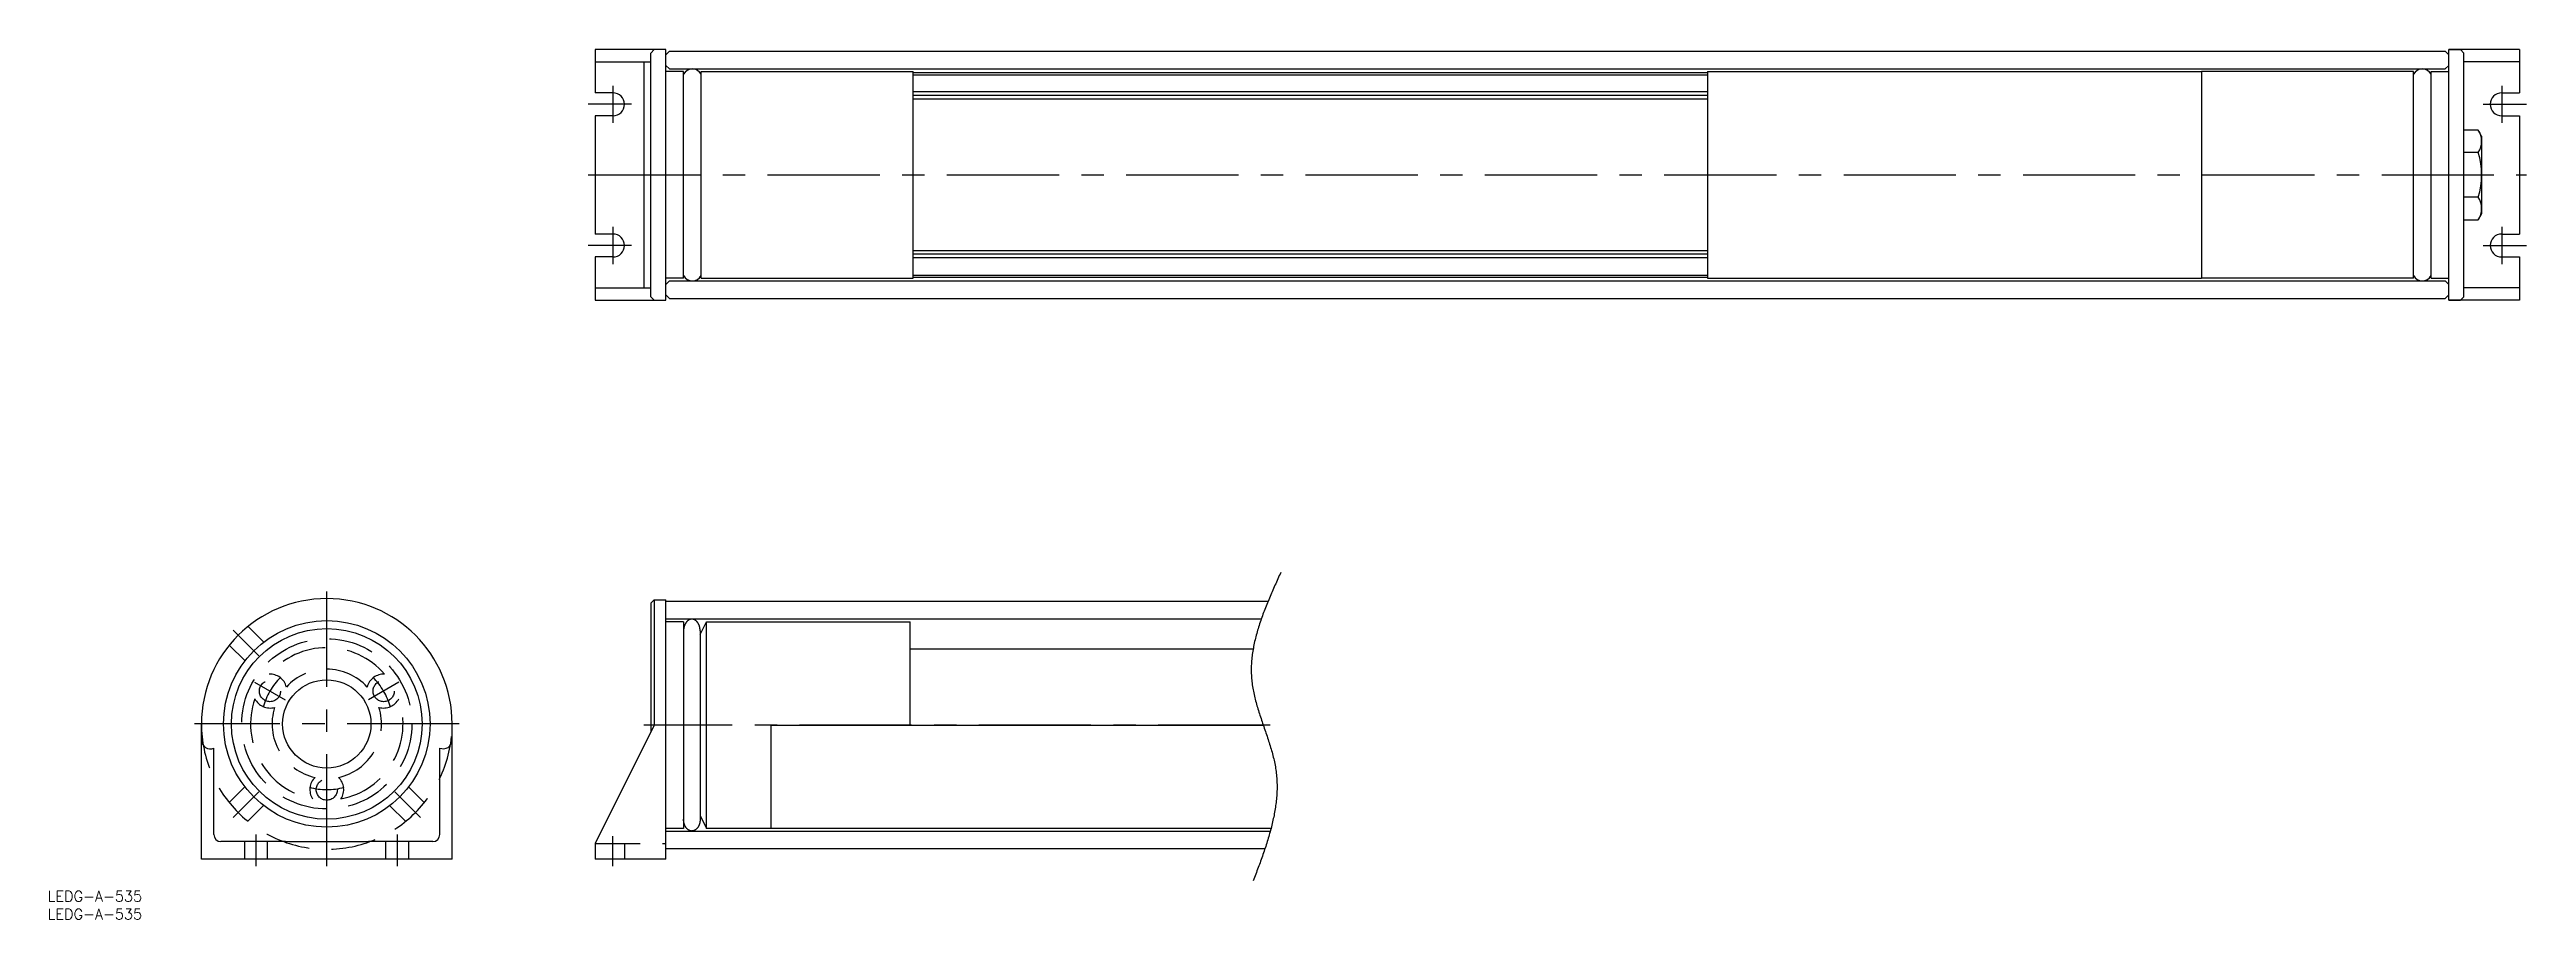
# Model space of a CAD drawing. Extents: x -470 to 232, y -211 to 36.
import ezdxf

# ---------------------------------------------------------------- set-up
doc = ezdxf.new("R2010")
doc.units = 0
doc.linetypes.add('CENTER', pattern=[50.8, 31.75, -6.35, 6.35, -6.35])
doc.linetypes.add('DASHED', pattern=[19.05, 12.7, -6.35])
doc.layers.get('0').update_dxf_attribs({"linetype": 'CONTINUOUS'})
doc.layers.add('CENTER', color=1, linetype='CENTER')
doc.styles.get("Standard").update_dxf_attribs({"font": 'txt.shx', "height": 3, "bigfont": 'bigfont.shx'})

msp = doc.modelspace()

# ---------------------------------------------------------------- linework, layer by layer
at = {"color": 7, "linetype": 'CONTINUOUS'}
for p, q in [((-295, 35.5), (-315, 35.5)), ((-315, 35.5), (-315, 23.25)), ((-298.3, 35.5), (-299.3, 34.5)), ((-295, -35.5), (-295, 35.5)), ((210, -35.5), (210, 35.5)), ((210, 35.5), (213.3, 35.5)), ((230, 35.5), (210, 35.5)), ((213.3, 35.5), (214.3, 34.5)), ((230, 35.5), (230, 23.25)), ((-315, 32), (-299.3, 32)), ((-301.3, 32), (-301.3, -32)), ((-299.3, -34.5), (-299.3, 34.5)), ((-294, 35), (-295, 34)), ((-295, 31), (-294, 30)), ((-290, 29.25), (-295, 29.25)), ((-294, 35), (209, 35)), ((-294, 30), (209, 30)), ((-290, -29.25), (-290, 29.25)), ((-285, -29.25), (-285, 29.25)), ((-285, 29.25), (-225, 29.25)), ((-225, -29.25), (-225, 29.25)), ((-225, 28.97), (0, 28.97)), ((-225, 28.37), (0, 28.37)), ((0, 29.25), (140, 29.25)), ((0, 29.25), (0, -29.25)), ((140, 29.25), (140, -29.25)), ((200, 29.25), (140, 29.25)), ((140, 29.25), (140, -29.25)), ((200, -29.25), (200, 29.25)), ((205, -29.25), (205, 29.25)), ((205, 29.25), (210, 29.25)), ((209, 35), (210, 34)), ((210, 31), (209, 30)), ((214.3, -34.5), (214.3, 34.5)), ((230, 32), (214.3, 32)), ((-310, 23.25), (-315, 23.25)), ((0, 23.5), (-225, 23.5)), ((0, 22.48), (-225, 22.48)), ((0, 21.48), (-225, 21.48)), ((140, 21.48), (140, -21.48)), ((225, 23.25), (230, 23.25)), ((-315, 16.75), (-315, -16.75)), ((-310, 16.75), (-315, 16.75)), ((225, 16.75), (230, 16.75)), ((230, 16.75), (230, -16.75)), ((218.32, 12.7), (214.3, 12.7)), ((219.3, 11), (218.32, 12.7)), ((219.3, 11), (219.3, -11)), ((218.32, 6.35), (214.3, 6.35)), ((218.32, -6.35), (214.3, -6.35)), ((214.3, -12.7), (218.32, -12.7)), ((219.3, -11), (218.32, -12.7)), ((-310, -16.75), (-315, -16.75)), ((225, -16.75), (230, -16.75)), ((-315, -23.25), (-315, -35.5)), ((-310, -23.25), (-315, -23.25)), ((0, -21.48), (-225, -21.48)), ((0, -22.48), (-225, -22.48)), ((0, -23.5), (-225, -23.5)), ((225, -23.25), (230, -23.25)), ((230, -23.25), (230, -35.5)), ((-315, -32), (-299.3, -32)), ((-298.3, -35.5), (-299.3, -34.5)), ((-290, -29.25), (-295, -29.25)), ((-294, -30), (-295, -31)), ((-294, -35), (-295, -34)), ((-294, -30), (209, -30)), ((-294, -35), (209, -35)), ((-285, -29.25), (-225, -29.25)), ((-225, -28.37), (0, -28.37)), ((-225, -28.97), (0, -28.97)), ((0, -29.25), (140, -29.25)), ((200, -29.25), (140, -29.25)), ((205, -29.25), (210, -29.25)), ((209, -30), (210, -31)), ((209, -35), (210, -34)), ((213.3, -35.5), (214.3, -34.5)), ((230, -32), (214.3, -32)), ((-315, -35.5), (-295, -35.5)), ((210, -35.5), (213.3, -35.5)), ((230, -35.5), (210, -35.5)), ((-298.3, -120.33), (-299.3, -121.33)), ((-299.3, -121.33), (-299.3, -157.74)), ((-298.3, -120.33), (-295, -120.33)), ((-298.3, -120.33), (-298.3, -155.83)), ((-295, -193.83), (-295, -120.33)), ((-124.47, -120.83), (-295, -120.83)), ((-126.39, -125.83), (-295, -125.83)), ((-290, -126.58), (-295, -126.58)), ((-290, -126.58), (-290, -185.08)), ((-285.3, -130.21), (-283.5, -126.58)), ((-285.3, -129.18), (-285.3, -182.48)), ((-283.5, -126.58), (-225.8, -126.58)), ((-283.5, -185.08), (-283.5, -126.58)), ((-225.8, -155.83), (-225.8, -126.58)), ((-128.67, -134.33), (-225.8, -134.33)), ((-426.56, -193.83), (-426.56, -155.5)), ((-355.56, -193.83), (-355.56, -155.5)), ((-298.3, -155.83), (-315, -189.33)), ((-265.2, -185.08), (-265.2, -155.83)), ((-265.2, -155.83), (-125.81, -155.83)), ((-423.06, -186.83), (-423.06, -162.33)), ((-359.06, -186.83), (-359.06, -162.33)), ((-285.3, -181.45), (-283.5, -185.08)), ((-402.73, -188.83), (-421.06, -188.83)), ((-414.31, -193.83), (-414.31, -188.83)), ((-407.81, -193.83), (-407.81, -188.83)), ((-402.73, -188.83), (-379.23, -188.83)), ((-361.06, -188.83), (-379.23, -188.83)), ((-374.31, -193.83), (-374.31, -188.83)), ((-367.81, -193.83), (-367.81, -188.83)), ((-315, -189.33), (-315, -193.83)), ((-290, -185.08), (-295, -185.08)), ((-295, -185.83), (-123.81, -185.83)), ((-123.61, -185.08), (-283.5, -185.08)), ((-355.56, -193.83), (-426.56, -193.83)), ((-295, -193.83), (-315, -193.83)), ((-295, -190.83), (-125.33, -190.83))]:
    msp.add_line(p, q, dxfattribs=at)
at = {"color": 3, "linetype": 'DASHED'}
for p, q in [((-414.22, -137.64), (-418.67, -133.19)), ((-408.92, -132.33), (-413.37, -127.88)), ((-414.28, -173.28), (-418.74, -177.74)), ((-367.89, -173.36), (-363.51, -177.74)), ((-408.99, -178.6), (-413.43, -183.04)), ((-373.2, -178.66), (-368.81, -183.04)), ((-315, -189.33), (-295, -189.33)), ((-306.75, -189.33), (-306.75, -193.83))]:
    msp.add_line(p, q, dxfattribs=at)
at = {"color": 3}
msp.add_polyline3d([(-120.85, -112.59, 0), (-121.05, -113.05, 0), (-121.26, -113.5, 0), (-121.47, -113.96, 0), (-121.67, -114.41, 0), (-121.88, -114.87, 0), (-122.08, -115.32, 0), (-122.28, -115.78, 0), (-122.49, -116.23, 0), (-122.69, -116.69, 0), (-122.89, -117.14, 0), (-123.09, -117.6, 0), (-123.29, -118.06, 0), (-123.49, -118.51, 0), (-123.68, -118.97, 0), (-123.88, -119.42, 0), (-124.07, -119.88, 0), (-124.26, -120.33, 0), (-124.45, -120.79, 0), (-124.64, -121.24, 0), (-124.82, -121.7, 0), (-125, -122.15, 0), (-125.19, -122.61, 0), (-125.36, -123.06, 0), (-125.54, -123.52, 0), (-125.71, -123.97, 0), (-125.88, -124.43, 0), (-126.05, -124.89, 0), (-126.21, -125.34, 0), (-126.37, -125.8, 0), (-126.53, -126.25, 0), (-126.69, -126.7, 0), (-126.84, -127.16, 0), (-126.98, -127.61, 0), (-127.13, -128.07, 0), (-127.27, -128.53, 0), (-127.4, -128.98, 0), (-127.54, -129.44, 0), (-127.66, -129.89, 0), (-127.79, -130.34, 0), (-127.91, -130.8, 0), (-128.02, -131.25, 0), (-128.13, -131.71, 0), (-128.24, -132.16, 0), (-128.34, -132.62, 0), (-128.43, -133.07, 0), (-128.53, -133.53, 0), (-128.61, -133.98, 0), (-128.69, -134.44, 0), (-128.77, -134.89, 0), (-128.84, -135.35, 0), (-128.9, -135.8, 0), (-128.96, -136.26, 0), (-129.01, -136.71, 0), (-129.06, -137.17, 0), (-129.1, -137.62, 0), (-129.13, -138.08, 0), (-129.16, -138.53, 0), (-129.19, -138.99, 0), (-129.2, -139.44, 0), (-129.21, -139.89, 0), (-129.21, -140.35, 0), (-129.21, -140.8, 0), (-129.2, -141.26, 0), (-129.18, -141.71, 0), (-129.15, -142.16, 0), (-129.12, -142.62, 0), (-129.08, -143.07, 0), (-129.03, -143.53, 0), (-128.98, -143.98, 0), (-128.92, -144.44, 0), (-128.85, -144.89, 0), (-128.77, -145.34, 0), (-128.69, -145.8, 0), (-128.6, -146.25, 0), (-128.51, -146.71, 0), (-128.41, -147.16, 0), (-128.31, -147.61, 0), (-128.2, -148.07, 0), (-128.09, -148.52, 0), (-127.97, -148.97, 0), (-127.84, -149.43, 0), (-127.72, -149.88, 0), (-127.59, -150.34, 0), (-127.45, -150.79, 0), (-127.31, -151.25, 0), (-127.17, -151.7, 0), (-127.03, -152.15, 0), (-126.89, -152.61, 0), (-126.74, -153.06, 0), (-126.59, -153.52, 0), (-126.44, -153.97, 0), (-126.28, -154.42, 0), (-126.13, -154.88, 0), (-125.98, -155.33, 0), (-125.82, -155.79, 0), (-125.66, -156.24, 0), (-125.51, -156.7, 0), (-125.35, -157.15, 0), (-125.2, -157.6, 0), (-125.04, -158.06, 0), (-124.89, -158.51, 0), (-124.73, -158.97, 0), (-124.58, -159.43, 0), (-124.43, -159.88, 0), (-124.28, -160.34, 0), (-124.14, -160.79, 0), (-123.99, -161.25, 0), (-123.85, -161.7, 0), (-123.72, -162.16, 0), (-123.58, -162.61, 0), (-123.45, -163.07, 0), (-123.32, -163.52, 0), (-123.2, -163.98, 0), (-123.08, -164.44, 0), (-122.96, -164.89, 0), (-122.85, -165.35, 0), (-122.75, -165.81, 0), (-122.65, -166.26, 0), (-122.55, -166.72, 0), (-122.46, -167.18, 0), (-122.38, -167.63, 0), (-122.3, -168.09, 0), (-122.23, -168.55, 0), (-122.17, -169, 0), (-122.11, -169.46, 0), (-122.06, -169.92, 0), (-122.02, -170.38, 0), (-121.99, -170.84, 0), (-121.96, -171.29, 0), (-121.93, -171.75, 0), (-121.92, -172.21, 0), (-121.91, -172.67, 0), (-121.9, -173.13, 0), (-121.9, -173.59, 0), (-121.91, -174.05, 0), (-121.93, -174.51, 0), (-121.94, -174.97, 0), (-121.97, -175.43, 0), (-122, -175.88, 0), (-122.04, -176.34, 0), (-122.08, -176.81, 0), (-122.12, -177.26, 0), (-122.18, -177.72, 0), (-122.23, -178.19, 0), (-122.29, -178.65, 0), (-122.36, -179.11, 0), (-122.43, -179.57, 0), (-122.51, -180.03, 0), (-122.59, -180.49, 0), (-122.67, -180.95, 0), (-122.76, -181.41, 0), (-122.85, -181.87, 0), (-122.95, -182.33, 0), (-123.05, -182.79, 0), (-123.16, -183.25, 0), (-123.26, -183.72, 0), (-123.38, -184.18, 0), (-123.49, -184.64, 0), (-123.61, -185.1, 0), (-123.73, -185.56, 0), (-123.86, -186.02, 0), (-123.99, -186.49, 0), (-124.12, -186.95, 0), (-124.25, -187.41, 0), (-124.39, -187.87, 0), (-124.53, -188.33, 0), (-124.68, -188.8, 0), (-124.82, -189.26, 0), (-124.97, -189.72, 0), (-125.12, -190.18, 0), (-125.27, -190.65, 0), (-125.43, -191.11, 0), (-125.58, -191.57, 0), (-125.74, -192.03, 0), (-125.9, -192.5, 0), (-126.06, -192.96, 0), (-126.23, -193.42, 0), (-126.39, -193.88, 0), (-126.56, -194.34, 0), (-126.72, -194.81, 0), (-126.89, -195.27, 0), (-127.06, -195.73, 0), (-127.23, -196.2, 0), (-127.41, -196.66, 0), (-127.58, -197.12, 0), (-127.75, -197.59, 0), (-127.92, -198.05, 0), (-128.1, -198.51, 0), (-128.27, -198.97, 0), (-128.44, -199.44, 0), (-128.62, -199.9, 0)], dxfattribs=at)
at = {"color": 7, "linetype": 'CONTINUOUS'}
for points in [[(-285.3, -129.18, 0), (-285.3, -129.1, 0), (-285.3, -129.01, 0), (-285.31, -128.93, 0), (-285.31, -128.85, 0), (-285.32, -128.77, 0), (-285.32, -128.69, 0), (-285.33, -128.61, 0), (-285.35, -128.53, 0), (-285.36, -128.44, 0), (-285.37, -128.37, 0), (-285.38, -128.29, 0), (-285.4, -128.21, 0), (-285.42, -128.13, 0), (-285.44, -128.05, 0), (-285.46, -127.97, 0), (-285.48, -127.9, 0), (-285.5, -127.82, 0), (-285.53, -127.75, 0), (-285.55, -127.67, 0), (-285.58, -127.6, 0), (-285.61, -127.53, 0), (-285.63, -127.46, 0), (-285.67, -127.39, 0), (-285.7, -127.32, 0), (-285.73, -127.25, 0), (-285.76, -127.18, 0), (-285.8, -127.12, 0), (-285.83, -127.05, 0), (-285.87, -126.99, 0), (-285.91, -126.93, 0), (-285.95, -126.87, 0), (-285.99, -126.81, 0), (-286.03, -126.75, 0), (-286.07, -126.7, 0), (-286.12, -126.64, 0), (-286.16, -126.59, 0), (-286.2, -126.54, 0), (-286.25, -126.49, 0), (-286.3, -126.44, 0), (-286.34, -126.39, 0), (-286.39, -126.35, 0), (-286.44, -126.31, 0), (-286.49, -126.26, 0), (-286.54, -126.22, 0), (-286.59, -126.19, 0), (-286.64, -126.15, 0), (-286.7, -126.12, 0), (-286.75, -126.08, 0), (-286.8, -126.05, 0), (-286.86, -126.03, 0), (-286.91, -126, 0), (-286.97, -125.97, 0), (-287.02, -125.95, 0), (-287.08, -125.93, 0), (-287.13, -125.91, 0), (-287.19, -125.89, 0), (-287.25, -125.88, 0), (-287.31, -125.86, 0), (-287.36, -125.85, 0), (-287.42, -125.84, 0), (-287.48, -125.84, 0), (-287.54, -125.83, 0), (-287.59, -125.83, 0), (-287.65, -125.83, 0), (-287.71, -125.83, 0), (-287.76, -125.83, 0), (-287.82, -125.84, 0), (-287.88, -125.84, 0), (-287.94, -125.85, 0), (-288, -125.86, 0), (-288.05, -125.88, 0), (-288.11, -125.89, 0), (-288.17, -125.91, 0), (-288.22, -125.93, 0), (-288.28, -125.95, 0), (-288.33, -125.97, 0), (-288.39, -126, 0), (-288.44, -126.03, 0), (-288.5, -126.05, 0), (-288.55, -126.08, 0), (-288.6, -126.12, 0), (-288.65, -126.15, 0), (-288.71, -126.19, 0), (-288.76, -126.22, 0), (-288.81, -126.26, 0), (-288.86, -126.31, 0), (-288.91, -126.35, 0), (-288.96, -126.39, 0), (-289, -126.44, 0), (-289.05, -126.49, 0), (-289.1, -126.54, 0), (-289.14, -126.59, 0), (-289.19, -126.64, 0), (-289.23, -126.7, 0), (-289.27, -126.75, 0), (-289.31, -126.81, 0), (-289.35, -126.87, 0), (-289.39, -126.93, 0), (-289.43, -126.99, 0), (-289.47, -127.05, 0), (-289.5, -127.12, 0), (-289.54, -127.18, 0), (-289.57, -127.25, 0), (-289.6, -127.32, 0), (-289.63, -127.39, 0), (-289.67, -127.46, 0), (-289.69, -127.53, 0), (-289.72, -127.6, 0), (-289.75, -127.67, 0), (-289.77, -127.75, 0), (-289.8, -127.82, 0), (-289.82, -127.9, 0), (-289.84, -127.97, 0), (-289.86, -128.05, 0), (-289.88, -128.13, 0), (-289.9, -128.21, 0), (-289.92, -128.29, 0), (-289.93, -128.37, 0), (-289.94, -128.44, 0), (-289.95, -128.53, 0), (-289.96, -128.61, 0), (-289.98, -128.69, 0), (-289.98, -128.77, 0), (-289.99, -128.85, 0), (-289.99, -128.93, 0), (-290, -129.01, 0), (-290, -129.1, 0), (-290, -129.18, 0)], [(-285.3, -182.48, 0), (-285.3, -182.56, 0), (-285.3, -182.64, 0), (-285.31, -182.72, 0), (-285.31, -182.81, 0), (-285.32, -182.89, 0), (-285.32, -182.97, 0), (-285.33, -183.05, 0), (-285.35, -183.13, 0), (-285.36, -183.21, 0), (-285.37, -183.29, 0), (-285.38, -183.37, 0), (-285.4, -183.45, 0), (-285.42, -183.53, 0), (-285.44, -183.61, 0), (-285.46, -183.69, 0), (-285.48, -183.76, 0), (-285.5, -183.84, 0), (-285.53, -183.91, 0), (-285.55, -183.99, 0), (-285.58, -184.06, 0), (-285.61, -184.13, 0), (-285.63, -184.2, 0), (-285.67, -184.27, 0), (-285.7, -184.34, 0), (-285.73, -184.41, 0), (-285.76, -184.47, 0), (-285.8, -184.54, 0), (-285.83, -184.6, 0), (-285.87, -184.67, 0), (-285.91, -184.73, 0), (-285.95, -184.79, 0), (-285.99, -184.85, 0), (-286.03, -184.91, 0), (-286.07, -184.96, 0), (-286.12, -185.02, 0), (-286.16, -185.07, 0), (-286.2, -185.12, 0), (-286.25, -185.17, 0), (-286.3, -185.22, 0), (-286.34, -185.26, 0), (-286.39, -185.31, 0), (-286.44, -185.35, 0), (-286.49, -185.39, 0), (-286.54, -185.43, 0), (-286.59, -185.47, 0), (-286.64, -185.51, 0), (-286.7, -185.54, 0), (-286.75, -185.57, 0), (-286.8, -185.6, 0), (-286.86, -185.63, 0), (-286.91, -185.66, 0), (-286.97, -185.69, 0), (-287.02, -185.71, 0), (-287.08, -185.73, 0), (-287.13, -185.75, 0), (-287.19, -185.76, 0), (-287.25, -185.78, 0), (-287.31, -185.79, 0), (-287.36, -185.8, 0), (-287.42, -185.81, 0), (-287.48, -185.82, 0), (-287.54, -185.82, 0), (-287.59, -185.83, 0), (-287.65, -185.83, 0), (-287.71, -185.83, 0), (-287.76, -185.82, 0), (-287.82, -185.82, 0), (-287.88, -185.81, 0), (-287.94, -185.8, 0), (-288, -185.79, 0), (-288.05, -185.78, 0), (-288.11, -185.76, 0), (-288.17, -185.75, 0), (-288.22, -185.73, 0), (-288.28, -185.71, 0), (-288.33, -185.69, 0), (-288.39, -185.66, 0), (-288.44, -185.63, 0), (-288.5, -185.6, 0), (-288.55, -185.57, 0), (-288.6, -185.54, 0), (-288.65, -185.51, 0), (-288.71, -185.47, 0), (-288.76, -185.43, 0), (-288.81, -185.39, 0), (-288.86, -185.35, 0), (-288.91, -185.31, 0), (-288.96, -185.26, 0), (-289, -185.22, 0), (-289.05, -185.17, 0), (-289.1, -185.12, 0), (-289.14, -185.07, 0), (-289.19, -185.02, 0), (-289.23, -184.96, 0), (-289.27, -184.91, 0), (-289.31, -184.85, 0), (-289.35, -184.79, 0), (-289.39, -184.73, 0), (-289.43, -184.67, 0), (-289.47, -184.6, 0), (-289.5, -184.54, 0), (-289.54, -184.47, 0), (-289.57, -184.41, 0), (-289.6, -184.34, 0), (-289.63, -184.27, 0), (-289.67, -184.2, 0), (-289.69, -184.13, 0), (-289.72, -184.06, 0), (-289.75, -183.99, 0), (-289.77, -183.91, 0), (-289.8, -183.84, 0), (-289.82, -183.76, 0), (-289.84, -183.69, 0), (-289.86, -183.61, 0), (-289.88, -183.53, 0), (-289.9, -183.45, 0), (-289.92, -183.37, 0), (-289.93, -183.29, 0), (-289.94, -183.21, 0), (-289.95, -183.13, 0), (-289.96, -183.05, 0), (-289.98, -182.97, 0), (-289.98, -182.89, 0), (-289.99, -182.81, 0), (-289.99, -182.72, 0), (-290, -182.64, 0), (-290, -182.56, 0), (-290, -182.48, 0)]]:
    msp.add_polyline3d(points, dxfattribs=at)
for radius in [29.25, 27, 12.5]:
    msp.add_circle((-391.06, -155.5), radius, dxfattribs=at)
at = {"color": 3, "linetype": 'DASHED'}
for centre, radius in [((-391.06, -155.5), 24.1), ((-407.16, -146.2), 3), ((-374.95, -146.2), 3), ((-391.06, -174.1), 3)]:
    msp.add_circle(centre, radius, dxfattribs=at)
at = {"color": 7, "linetype": 'CONTINUOUS'}
for centre, radius, start, end in [((-287.5, 27.15), 2.85, 28.69441, 151.30559), ((202.5, 27.15), 2.85, 28.69441, 151.30559), ((-310, 20), 3.25, 270, 90), ((225, 20), 3.25, 90, 270), ((213.68, 9.53), 5.62, 325.61575, 34.38425), ((198.28, 0), 21.02, 342.41205, 17.58795), ((213.68, -9.53), 5.62, 325.61575, 34.38425), ((-310, -20), 3.25, 270, 90), ((225, -20), 3.25, 90, 270), ((-287.5, -27.15), 2.85, 208.69441, 331.30559), ((202.5, -27.15), 2.85, 208.69441, 331.30559), ((-391.06, -155.5), 35.5, 0, 180), ((-424.08, -160.08), 2.47, 178.56154, 294.4918), ((-358.06, -160.04), 2.5, 246.41903, 358.88224), ((-421.06, -186.83), 2, 180, 270), ((-361.06, -186.83), 2, 270, 0)]:
    msp.add_arc(centre, radius, start, end, dxfattribs=at)
at = {"color": 3, "linetype": 'DASHED'}
for centre, radius, start, end in [((-391.06, -155.5), 21.6, 40.72648, 139.27352), ((-391.06, -155.5), 15.5, 42.39039, 137.60961), ((-407.16, -146.2), 4.8, 13.85908, 93.1184), ((-374.95, -146.2), 4.8, 86.8816, 166.14092), ((-391.06, -155.5), 21.6, 160.72648, 259.27352), ((-407.16, -146.2), 4.8, 206.8816, 286.14092), ((-391.06, -155.5), 15.5, 162.39039, 257.60961), ((-391.06, -155.5), 15.5, 282.39039, 17.60961), ((-391.06, -155.5), 21.6, 280.72648, 19.27352), ((-374.95, -146.2), 4.8, 253.85908, 333.1184), ((-391.06, -155.5), 35.5, 180, 0), ((-391.06, -174.1), 4.8, 133.85908, 213.1184), ((-391.06, -174.1), 4.8, 326.8816, 46.14092)]:
    msp.add_arc(centre, radius, start, end, dxfattribs=at)
at = {"layer": 'CENTER', "color": 1, "linetype": 'CENTER'}
for p, q in [((-310, 25.25), (-310, 14.75)), ((225, 25.25), (225, 14.75)), ((-304.75, 20), (-317, 20)), ((219.75, 20), (232, 20)), ((-317, 0), (232, 0)), ((-304.75, -20), (-317, -20)), ((-310, -14.75), (-310, -25.25)), ((219.75, -20), (232, -20)), ((225, -14.75), (225, -25.25)), ((-391.06, -195.83), (-391.06, -118)), ((-417.57, -128.98), (-410.33, -136.23)), ((-411.49, -143.7), (-402.83, -148.7)), ((-370.62, -143.7), (-379.28, -148.7)), ((-353.56, -155.5), (-428.56, -155.5)), ((-123.81, -155.83), (-301.3, -155.83)), ((-410.33, -174.77), (-417.57, -182.01)), ((-371.79, -174.77), (-364.54, -182.01)), ((-411.06, -195.83), (-411.06, -186.83)), ((-371.06, -195.83), (-371.06, -186.83)), ((-310, -195.83), (-310, -187.33))]:
    msp.add_line(p, q, dxfattribs=at)
for start, end in [(134.58786, 165.41214), (14.58786, 45.41214), (254.58786, 285.41214)]:
    msp.add_arc((-391.06, -155.5), 18.6, start, end, dxfattribs=at)

# ---------------------------------------------------------------- texts
at = {"color": 7, "linetype": 'CONTINUOUS'}
for p in [(-470.11, -205.81), (-470.11, -210.88)]:
    msp.add_text('LEDG-A-535', height=3, dxfattribs=at).set_placement(p)

doc.saveas('drawing.dxf')
